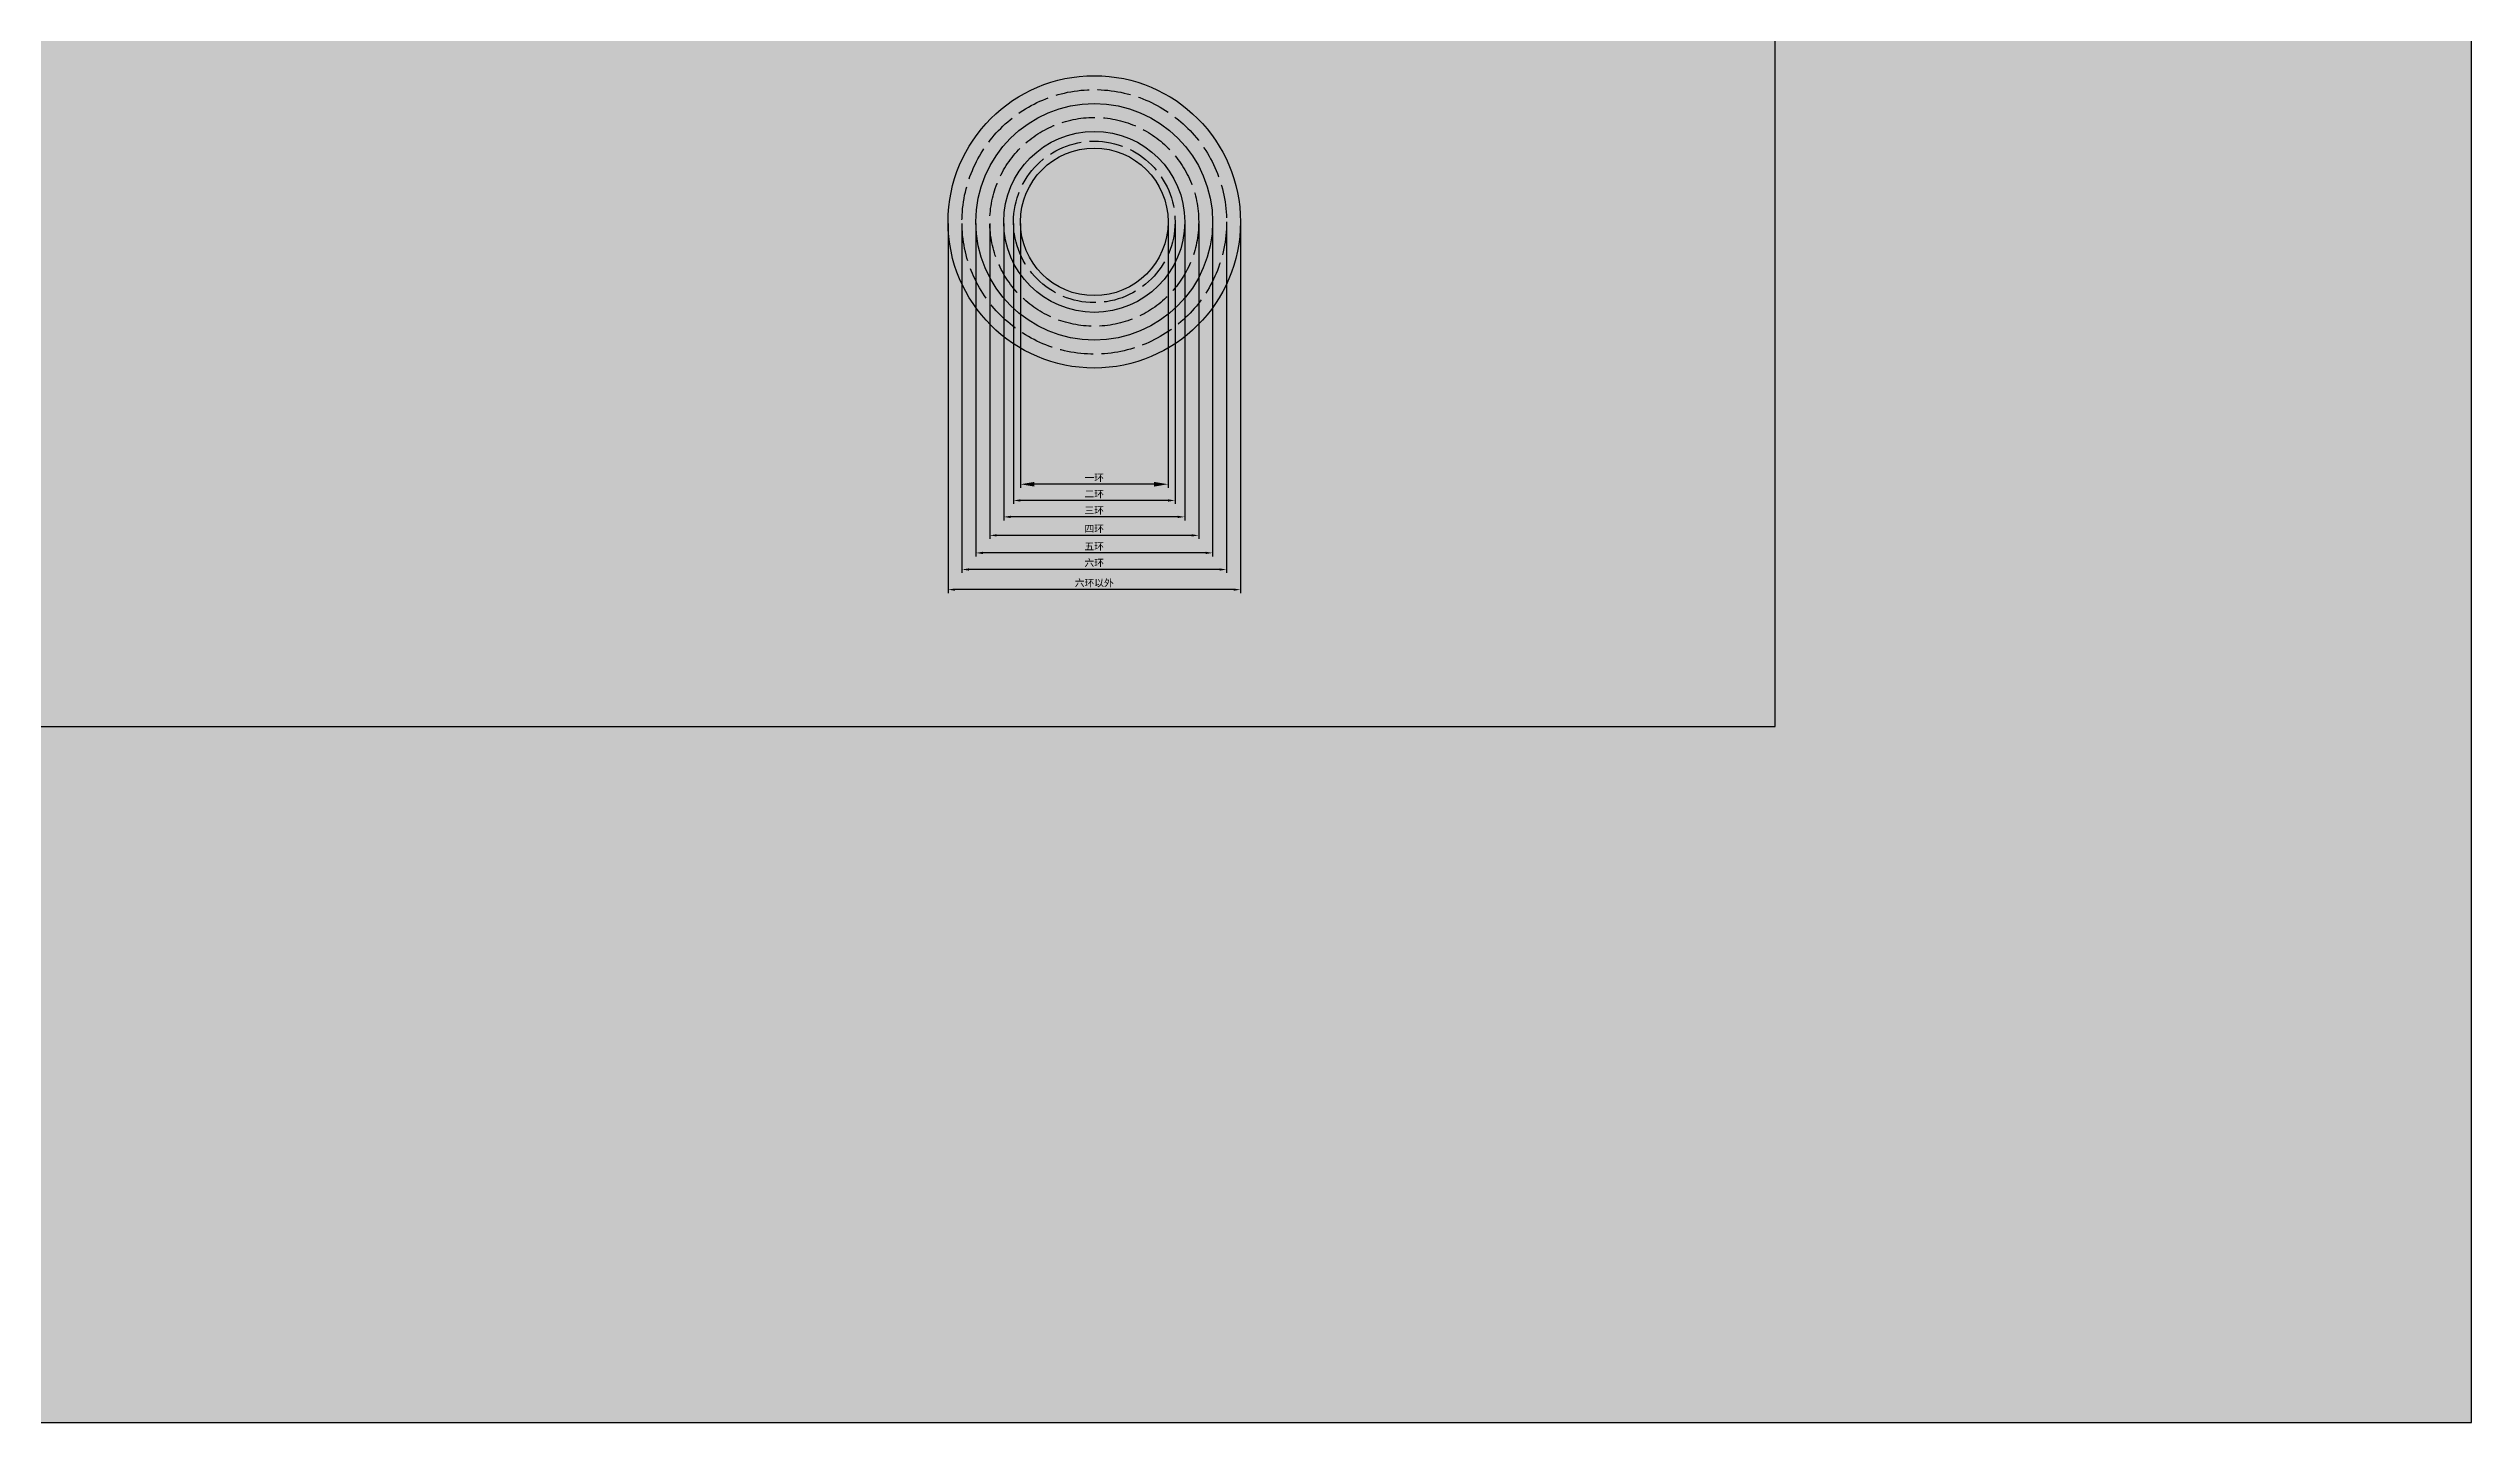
# Model space of a CAD drawing. Header units: millimetres. Extents: x 233 to 3133, y 287 to 3187.
# Drawn here: x 2263 to 3133, y 287 to 781 of the extents above; entities that cross this region are included whole.
import ezdxf

# ---------------------------------------------------------------- set-up
doc = ezdxf.new("R2010")
doc.units = ezdxf.units.MM
doc.linetypes.add('ACAD_ISO02W100', pattern=[15, 12, -3])
doc.layers.add('2', color=7, linetype='Continuous')
doc.styles.get("Standard").update_dxf_attribs({"font": 'arial.ttf'})
doc.dimstyles.new('ISO-25', dxfattribs={"dimtxt": 2.5, "dimasz": 2.5, "dimexe": 1.25, "dimexo": 0.625, "dimtad": 1, "dimtxsty": 'Standard', "dimcen": 2.5, "dimadec": 0, "dimazin": 0, "dimtfac": 1, "dimtmove": 0, "dimatfit": 3, "dimfxl": 1, "dimarcsym": 0})

# ---------------------------------------------------------------- blocks, each defined once
blk = doc.blocks.new('*D3')
at = {"layer": '2', "color": 0, "lineweight": -2, "transparency": 16777216}
for p, q in [((2606.03, 717.6), (2606.03, 611.02)), ((2671.03, 717.6), (2671.03, 611.02)), ((2668.53, 612.27), (2608.53, 612.27))]:
    blk.add_line(p, q, dxfattribs=at)
at = {"layer": '2', "color": 0, "transparency": 16777216}
for points in [[(2608.53, 612.69), (2608.53, 611.86), (2606.03, 612.27)], [(2668.53, 612.69), (2668.53, 611.86), (2671.03, 612.27)]]:
    blk.add_solid(points, dxfattribs=at)
at = {"layer": 'Defpoints', "color": 0, "transparency": 16777216}
for p in [(2606.03, 718.23), (2671.03, 718.23), (2606.03, 612.27)]:
    blk.add_point(p, dxfattribs=at)
at = {"layer": '2', "color": 0, "transparency": 16777216, "insert": (2638.53, 614.46), "char_height": 2.5, "attachment_point": 5}
blk.add_mtext('{\\fSimSun|b0|i0|c134|p2;三环}', dxfattribs=at)
blk = doc.blocks.new('*D4')
at = {"layer": '2', "color": 0, "lineweight": -2, "transparency": 16777216}
for p, q in [((2612.03, 717.6), (2612.03, 622.75)), ((2665.03, 717.6), (2665.03, 622.75)), ((2660.03, 624), (2617.03, 624))]:
    blk.add_line(p, q, dxfattribs=at)
at = {"layer": '2', "color": 0, "transparency": 16777216}
for points in [[(2617.03, 624.83), (2617.03, 623.16), (2612.03, 624)], [(2660.03, 624.83), (2660.03, 623.16), (2665.03, 624)]]:
    blk.add_solid(points, dxfattribs=at)
at = {"layer": 'Defpoints', "color": 0, "transparency": 16777216}
for p in [(2612.03, 718.23), (2665.03, 718.23), (2612.03, 624)]:
    blk.add_point(p, dxfattribs=at)
at = {"layer": '2', "color": 0, "transparency": 16777216, "insert": (2638.53, 626.18), "char_height": 2.5, "attachment_point": 5}
blk.add_mtext('{\\fSimSun|b0|i0|c134|p2;一环}', dxfattribs=at)
blk = doc.blocks.new('*D5')
at = {"layer": '2', "color": 0, "lineweight": -2, "transparency": 16777216}
for p, q in [((2609.53, 717.6), (2609.53, 616.92)), ((2667.53, 717.6), (2667.53, 616.92)), ((2665.03, 618.17), (2612.03, 618.17))]:
    blk.add_line(p, q, dxfattribs=at)
at = {"layer": '2', "color": 0, "transparency": 16777216}
for points in [[(2612.03, 618.59), (2612.03, 617.75), (2609.53, 618.17)], [(2665.03, 618.59), (2665.03, 617.75), (2667.53, 618.17)]]:
    blk.add_solid(points, dxfattribs=at)
at = {"layer": 'Defpoints', "color": 0, "transparency": 16777216}
for p in [(2609.53, 718.23), (2667.53, 718.23), (2609.53, 618.17)]:
    blk.add_point(p, dxfattribs=at)
at = {"layer": '2', "color": 0, "transparency": 16777216, "insert": (2638.53, 620.35), "char_height": 2.5, "attachment_point": 5}
blk.add_mtext('{\\fSimSun|b0|i0|c134|p2;二环}', dxfattribs=at)
blk = doc.blocks.new('*D6')
at = {"layer": '2', "color": 0, "lineweight": -2, "transparency": 16777216}
for p, q in [((2601.03, 717.6), (2601.03, 604.38)), ((2676.03, 717.6), (2676.03, 604.38)), ((2673.53, 605.63), (2603.53, 605.63))]:
    blk.add_line(p, q, dxfattribs=at)
at = {"layer": '2', "color": 0, "transparency": 16777216}
for points in [[(2603.53, 606.05), (2603.53, 605.22), (2601.03, 605.63)], [(2673.53, 606.05), (2673.53, 605.22), (2676.03, 605.63)]]:
    blk.add_solid(points, dxfattribs=at)
at = {"layer": 'Defpoints', "color": 0, "transparency": 16777216}
for p in [(2601.03, 718.23), (2676.03, 718.23), (2601.03, 605.63)]:
    blk.add_point(p, dxfattribs=at)
at = {"layer": '2', "color": 0, "transparency": 16777216, "insert": (2638.53, 607.84), "char_height": 2.5, "attachment_point": 5}
blk.add_mtext('{\\fSimSun|b0|i0|c134|p2;四环}', dxfattribs=at)
blk = doc.blocks.new('*D7')
at = {"layer": '2', "color": 0, "lineweight": -2, "transparency": 16777216}
for p, q in [((2596.03, 717.6), (2596.03, 598.09)), ((2681.03, 717.6), (2681.03, 598.09)), ((2678.53, 599.34), (2598.53, 599.34))]:
    blk.add_line(p, q, dxfattribs=at)
at = {"layer": '2', "color": 0, "transparency": 16777216}
for points in [[(2598.53, 599.76), (2598.53, 598.92), (2596.03, 599.34)], [(2678.53, 599.76), (2678.53, 598.92), (2681.03, 599.34)]]:
    blk.add_solid(points, dxfattribs=at)
at = {"layer": 'Defpoints', "color": 0, "transparency": 16777216}
for p in [(2596.03, 718.23), (2681.03, 718.23), (2596.03, 599.34)]:
    blk.add_point(p, dxfattribs=at)
at = {"layer": '2', "color": 0, "transparency": 16777216, "insert": (2638.53, 601.52), "char_height": 2.5, "attachment_point": 5}
blk.add_mtext('{\\fSimSun|b0|i0|c134|p2;五环}', dxfattribs=at)
blk = doc.blocks.new('*D8')
at = {"layer": '2', "color": 0, "lineweight": -2, "transparency": 16777216}
for p, q in [((2591.03, 717.6), (2591.03, 592.12)), ((2686.03, 717.6), (2686.03, 592.12)), ((2683.53, 593.37), (2593.53, 593.37))]:
    blk.add_line(p, q, dxfattribs=at)
at = {"layer": '2', "color": 0, "transparency": 16777216}
for points in [[(2593.53, 593.79), (2593.53, 592.96), (2591.03, 593.37)], [(2683.53, 593.79), (2683.53, 592.96), (2686.03, 593.37)]]:
    blk.add_solid(points, dxfattribs=at)
at = {"layer": 'Defpoints', "color": 0, "transparency": 16777216}
for p in [(2591.03, 718.23), (2686.03, 718.23), (2591.03, 593.37)]:
    blk.add_point(p, dxfattribs=at)
at = {"layer": '2', "color": 0, "transparency": 16777216, "insert": (2638.53, 595.61), "char_height": 2.5, "attachment_point": 5}
blk.add_mtext('{\\fSimSun|b0|i0|c134|p2;六环}', dxfattribs=at)
blk = doc.blocks.new('*D9')
at = {"layer": '2', "color": 0, "lineweight": -2, "transparency": 16777216}
for p, q in [((2586.03, 717.6), (2586.03, 584.9)), ((2691.03, 717.6), (2691.03, 584.9)), ((2688.53, 586.15), (2588.53, 586.15))]:
    blk.add_line(p, q, dxfattribs=at)
at = {"layer": '2', "color": 0, "transparency": 16777216}
for points in [[(2588.53, 586.56), (2588.53, 585.73), (2586.03, 586.15)], [(2688.53, 586.56), (2688.53, 585.73), (2691.03, 586.15)]]:
    blk.add_solid(points, dxfattribs=at)
at = {"layer": 'Defpoints', "color": 0, "transparency": 16777216}
for p in [(2586.03, 718.23), (2691.03, 718.23), (2586.03, 586.15)]:
    blk.add_point(p, dxfattribs=at)
at = {"layer": '2', "color": 0, "transparency": 16777216, "insert": (2638.53, 588.4), "char_height": 2.5, "attachment_point": 5}
blk.add_mtext('{\\fSimSun|b0|i0|c134|p2;六环以外}', dxfattribs=at)
blk = doc.blocks.new('细分环')
at = {"color": 18, "true_color": 0x000000}
for radius in [52.5, 42.5, 32.5, 26.5]:
    blk.add_circle((6590.94, 2799.74), radius, dxfattribs=at)
at = {"color": 18, "linetype": 'ACAD_ISO02W100', "true_color": 0x000000}
for radius in [47.5, 37.5, 29]:
    blk.add_circle((6590.94, 2799.74), radius, dxfattribs=at)

msp = doc.modelspace()

# ---------------------------------------------------------------- hatches: boundary and pattern name
h = msp.add_hatch(color=2)
h.dxf.hatch_style = 1
h.paths.add_polyline_path([(483.044, 2027.004), (633.044, 2027.004), (633.044, 2857.004), (983.044, 2857.004, -0.2781793), (850.379, 2937.004), (483.044, 2937.004)])
h.paths.add_polyline_path([(2583.044, 2857.004), (2583.044, 2937.004), (2181.044, 2937.004), (2181.044, 2917.004), (1985.044, 2917.004), (1985.044, 2937.004), (1115.709, 2937.004, -0.2781793), (983.044, 2857.004)])
h.paths.add_polyline_path([(2883.044, 827.004), (1973.044, 827.004), (1973.044, 687.004), (1973.044, 537.004), (2883.044, 537.004)])
h.paths.add_polyline_path([(633.044, 1447.004), (483.044, 1447.004), (483.044, 537.004), (1393.044, 537.004), (1393.044, 687.004), (1393.044, 827.004), (633.044, 827.004)])
at = {"layer": '2'}
h = msp.add_hatch(color=253, dxfattribs=at)
h.dxf.hatch_style = 1
h.paths.add_polyline_path([(233.044, 287.004), (3133.044, 287.004), (3133.044, 3187.004), (233.044, 3187.004)])
h.paths.add_polyline_path([(483.044, 2937.004), (850.379, 2937.004, -0.1219792), (833.044, 3007.004, -1), (1133.044, 3007.004, -0.1219792), (1115.709, 2937.004), (2583.044, 2937.004), (2883.044, 2937.004), (2883.044, 2637.004), (2883.044, 537.004), (1973.044, 537.004), (1393.044, 537.004), (483.044, 537.004), (483.044, 1447.004)], flags=16)
h.paths.add_polyline_path([(610.544, 1882.004, -1), (505.544, 1882.004, -1)], flags=0)
h.paths.add_polyline_path([(958.044, 2907.004, -0.4142136), (983.044, 2932.004, -0.4142136), (908.044, 3007.004, -0.1316525), (918.092, 3044.504, -0.767327), (871.441, 3057.004, -1), (921.441, 3057.004, -0.1316525), (918.092, 3044.504, -0.5773503), (1047.996, 3044.504, -0.1316525), (1044.647, 3057.004, -1), (1094.647, 3057.004, -0.767327), (1047.996, 3044.504, -0.1316525), (1058.044, 3007.004, -0.4142136), (983.044, 2932.004, -0.4142136), (1008.044, 2907.004, -1)], flags=0)
h.paths.add_polyline_path([(1083.044, 2407.004), (2433.044, 2407.004), (2433.044, 1277.004), (1083.044, 1277.004)], flags=0)
h.paths.add_polyline_path([(1590.544, 757.004, -1), (1485.544, 757.004, -1)], flags=0)
h.paths.add_polyline_path([(1590.544, 612.004, -1), (1485.544, 612.004, -1)], flags=0)
h.paths.add_polyline_path([(2691.033, 718.228, -1), (2586.033, 718.228, -1)], flags=0)
h.paths.add_polyline_path([(2634.354, 612.092), (2642.754, 612.092), (2642.754, 616.918), (2634.354, 616.918)], flags=8)
h.paths.add_polyline_path([(2634.326, 623.814), (2642.727, 623.814), (2642.727, 628.639), (2634.326, 628.639)], flags=8)
h.paths.add_polyline_path([(2634.326, 617.987), (2642.727, 617.987), (2642.727, 622.813), (2634.326, 622.813)], flags=8)
h.paths.add_polyline_path([(2634.186, 605.451), (2642.587, 605.451), (2642.587, 610.276), (2634.186, 610.276)], flags=8)
h.paths.add_polyline_path([(2634.326, 599.157), (2642.727, 599.157), (2642.727, 603.983), (2634.326, 603.983)], flags=8)
h.paths.add_polyline_path([(2634.34, 593.192), (2642.741, 593.192), (2642.741, 598.018), (2634.34, 598.018)], flags=8)
h.paths.add_polyline_path([(2630.785, 585.994), (2646.337, 585.994), (2646.337, 590.819), (2630.785, 590.819)], flags=8)
h.paths.add_polyline_path([(415.823, 1554.077), (415.823, 1927.317), (300.013, 1927.317), (300.013, 1554.077)], flags=24)
h.paths.add_polyline_path([(1818.684, 512.218), (1531.253, 512.218), (1531.253, 396.408), (1818.684, 396.408)], flags=24)
h.paths.add_polyline_path([(1883.226, 2978.701), (2256.466, 2978.701), (2256.466, 3094.511), (1883.226, 3094.511)], flags=24)
h.paths.add_polyline_path([(494.585, 2967.402), (782.015, 2967.402), (782.015, 3083.212), (494.585, 3083.212)], flags=24)
h.paths.add_polyline_path([(2920.419, 2939.596), (2920.419, 2652.165), (3036.229, 2652.165), (3036.229, 2939.596)], flags=24)

# ---------------------------------------------------------------- linework, layer by layer
msp.add_lwpolyline([(233.044, 287.004), (3133.044, 287.004), (3133.044, 3187.004), (233.044, 3187.004)], close=True)
msp.add_lwpolyline([(1973.044, 537.004), (2883.044, 537.004), (2883.044, 2637.004)])

# ---------------------------------------------------------------- block references
at = {"layer": '2', "color": 18, "true_color": 0x000000}
msp.add_blockref('细分环', (-3952.406, -2081.514), dxfattribs=at)

# ---------------------------------------------------------------- dimensions: what is measured, and where the dimension line sits
for base, p1, p2, text, picture, middle in [((2586.033, 586.147), (2691.033, 718.228), (2586.033, 718.228), '{\\fSimSun|b0|i0|c134|p2;六环以外}', '*D9', (2638.533, 588.399)), ((2591.033, 593.374), (2686.033, 718.228), (2591.033, 718.228), '{\\fSimSun|b0|i0|c134|p2;六环}', '*D8', (2638.533, 595.612)), ((2596.033, 599.339), (2681.033, 718.228), (2596.033, 718.228), '{\\fSimSun|b0|i0|c134|p2;五环}', '*D7', (2638.533, 601.521)), ((2601.033, 605.632), (2676.033, 718.228), (2601.033, 718.228), '{\\fSimSun|b0|i0|c134|p2;四环}', '*D6', (2638.533, 607.835)), ((2609.533, 618.169), (2667.533, 718.228), (2609.533, 718.228), '{\\fSimSun|b0|i0|c134|p2;二环}', '*D5', (2638.533, 620.351))]:
    dim = msp.add_linear_dim(base=base, p1=p1, p2=p2, text=text, dimstyle='ISO-25', dxfattribs=at)
    dim.commit()
    dim.dimension.update_dxf_attribs({"geometry": picture, "text_midpoint": middle})
dim = msp.add_linear_dim(base=(2606.033, 612.274), p1=(2671.033, 718.228), p2=(2606.033, 718.228), text='{\\fSimSun|b0|i0|c134|p2;三环}', dimstyle='ISO-25', dxfattribs=at)
dim.commit()
dim.dimension.update_dxf_attribs({"geometry": '*D3', "text_midpoint": (2638.533, 612.274), "dimtype": 160})
dim = msp.add_linear_dim(base=(2612.033, 623.995), p1=(2665.033, 718.228), p2=(2612.033, 718.228), text='{\\fSimSun|b0|i0|c134|p2;一环}', dimstyle='ISO-25', override={"dimasz": 5}, dxfattribs=at)
dim.commit()
dim.dimension.update_dxf_attribs({"geometry": '*D4', "text_midpoint": (2638.533, 626.178)})

doc.saveas('drawing.dxf')
